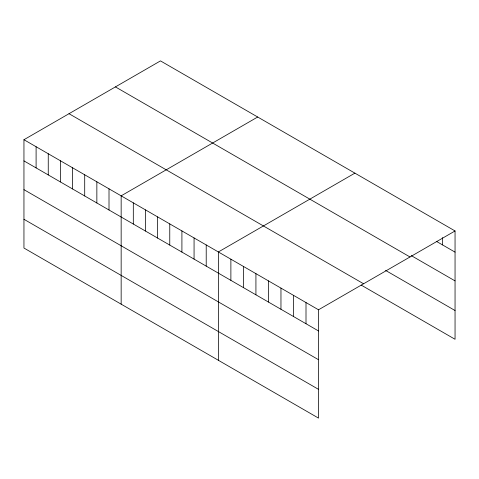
<?xml version="1.0" encoding="UTF-8"?>
<svg xmlns="http://www.w3.org/2000/svg" width="479" height="479" viewBox="0 0 479 479"><rect width="100%" height="100%" fill="white"/><g stroke="black" fill="none" stroke-linecap="round" stroke-linejoin="round"><path stroke-width="0.72" d="M23.95 139.718L318.517 309.787L318.517 418.107L23.95 248.038L23.95 139.718L160.483 60.893L455.05 230.962L455.05 339.282L361.154 285.071M257.69 117.014L121.157 195.839L121.157 304.165M354.897 173.135L218.364 251.96L218.364 360.286M318.517 309.787L455.05 230.962M436.273 241.296L455.05 252.134M411.233 255.594L455.05 280.892M115.427 86.903L409.994 256.972M385.571 270.407L455.05 310.524M69.006 113.703L363.573 283.772M23.95 160.89L318.517 330.959M23.95 189.648L318.517 359.717M23.95 219.28L318.517 389.349M442.53 237.608L442.53 244.907M306.003 302.56L306.003 323.732M293.483 295.327L293.483 316.505M280.963 288.101L280.963 309.278M268.444 280.874L268.444 302.051M255.924 273.647L255.924 294.819M243.404 266.42L243.404 287.592M230.884 259.193L230.884 280.365M206.215 244.949L206.215 266.12M194.067 237.931L194.067 259.109M181.912 230.914L181.912 252.092M169.764 223.903L169.764 245.074M157.609 216.885L157.609 238.063M145.46 209.868L145.46 231.046M133.312 202.857L133.312 224.028M109.008 188.822L109.008 210M96.854 181.81L96.854 202.982M84.705 174.793L84.705 195.971M72.557 167.776L72.557 188.954M60.402 160.764L60.402 181.936M48.253 153.747L48.253 174.925M36.099 146.73L36.099 167.907"/></g></svg>
